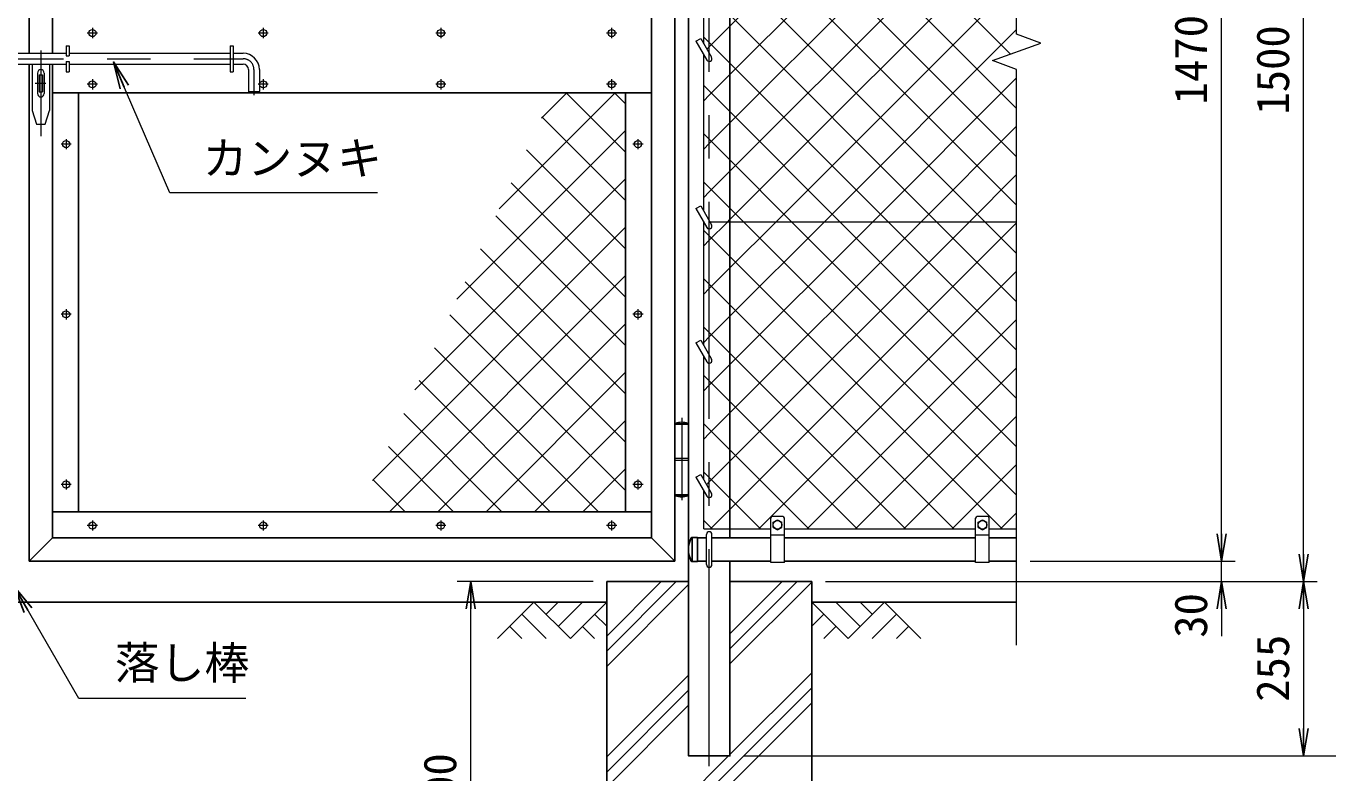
# Model space of a CAD drawing. Units: millimetres, scale not verified. Extents: x -4200 to 4200, y -2970 to 2970.
# Drawn here: x 1242 to 3148, y -818 to 274 of the extents above; entities that cross this region are included whole.
import ezdxf
from ezdxf.enums import TextEntityAlignment as Align

# ---------------------------------------------------------------- set-up
doc = ezdxf.new("R2010")
doc.units = ezdxf.units.MM
doc.header["$LTSCALE"] = 10
doc.linetypes.add('USER1', pattern=[50.8, 31.75, -6.35, 6.35, -6.35])
for name, color, linetype, lineweight in [('0-0_D-STR1', 1, 'Continuous', 25), ('0-1_D-DCR-HCH', 7, 'Continuous', 13), ('0-2_D-STR2', 7, 'Continuous', 13), ('0-3_D-STR3', 3, 'Continuous', 13), ('0-4_D-BMK', 2, 'USER1', 13), ('0-5_D-STR4', 7, 'Continuous', 25), ('0-6_D-BGD', 7, 'Continuous', 25), ('0-7_D-STR-TXT', 7, 'Continuous', 13), ('0-8_D-STR-DIM', 7, 'Continuous', 13)]:
    doc.layers.add(name, color=color, linetype=linetype, lineweight=lineweight)
doc.layers.add('0-9_0', color=7, linetype='Continuous')
doc.styles.add('ＭＳ ゴシック', font='')
doc.styles.get('ＭＳ ゴシック').set_extended_font_data('MS Gothic')

# ---------------------------------------------------------------- blocks, each defined once
blk = doc.blocks.new('_Open')
at = {"layer": '0-9_0'}
blk.add_line((-10, 1.667), (0, 0), dxfattribs=at)
blk.add_lwpolyline([(-10, -1.667), (0, 0), (-10, 0)], dxfattribs=at)

msp = doc.modelspace()

# ---------------------------------------------------------------- linework, layer by layer
at = {"layer": '0-0_D-STR1'}
for p, q in [((1247.06, 961.59), (1247.06, 234.59)), ((2192.06, -508.41), (2192.06, 961.59)), ((1281.06, 927.59), (1281.06, 234.59)), ((2158.06, -474.41), (2158.06, 927.59)), ((2272.56, -474.41), (2272.56, 927.59)), ((1247.06, 218.59), (1247.06, -508.41)), ((1281.06, 218.59), (1281.06, -474.41)), ((1281.06, 176.59), (2158.06, 176.59)), ((1319.06, 176.59), (1319.06, -436.41)), ((2120.06, -436.41), (2120.06, 176.59)), ((1281.06, -436.41), (2158.06, -436.41)), ((1281.06, -474.41), (1247.06, -508.41)), ((1281.06, -474.41), (2158.06, -474.41)), ((2158.06, -474.41), (2192.06, -508.41)), ((2216.98, -473.91), (2225.31, -473.91)), ((2217.31, -508.91), (2217.31, -473.91)), ((2225.31, -508.91), (2225.31, -473.91)), ((2238.31, -474.41), (2225.31, -474.41)), ((2332.31, -474.41), (2246.31, -474.41)), ((2632.31, -474.41), (2352.31, -474.41)), ((2692.31, -474.41), (2652.31, -474.41)), ((1247.06, -508.41), (2192.06, -508.41)), ((2216.98, -508.91), (2225.31, -508.91)), ((2238.31, -508.41), (2225.31, -508.41)), ((2332.31, -508.41), (2246.31, -508.41)), ((2632.31, -508.41), (2352.31, -508.41)), ((2692.31, -508.41), (2652.31, -508.41))]:
    msp.add_line(p, q, dxfattribs=at)
msp.add_lwpolyline([(2212.06, 977.59), (2212.06, -793.41), (2272.56, -793.41), (2272.56, -508.41)], dxfattribs=at)
for centre, radius, start, end in [((2247.54, -491.41), 35.72, 151.52136, 208.47864), ((2216.98, -474.91), 1, 90, 147.70173), ((2216.98, -507.91), 1, 212.29827, 270)]:
    msp.add_arc(centre, radius, start, end, dxfattribs=at)
at = {"layer": '0-1_D-DCR-HCH'}
for p, q in [((2092.31, -640.29), (2194.2, -538.41)), ((2092.31, -618.2), (2172.1, -538.41)), ((2092.31, -662.39), (2212.06, -542.64)), ((2272.56, -636.82), (2370.98, -538.41)), ((2272.56, -614.72), (2348.88, -538.41)), ((2272.56, -658.92), (2392.31, -539.17)), ((1985.89, -568.41), (1932.68, -621.62)), ((1985.89, -568.41), (2039.1, -621.62)), ((2003.62, -586.14), (2021.36, -568.41)), ((2021.36, -603.88), (2056.84, -568.41)), ((2039.1, -621.62), (2092.31, -568.41)), ((2445.52, -621.62), (2392.31, -568.41)), ((2463.26, -603.88), (2427.79, -568.41)), ((2498.74, -568.41), (2445.52, -621.62)), ((2481.09, -586.24), (2463.26, -568.41)), ((2498.74, -568.41), (2551.95, -621.62)), ((1968.15, -586.14), (2003.79, -621.62)), ((2074.57, -586.14), (2092.31, -603.8)), ((2410.05, -586.14), (2392.31, -603.8)), ((2516.47, -586.14), (2480.84, -621.62)), ((1950.41, -603.88), (1968.23, -621.62)), ((2056.84, -603.88), (2074.66, -621.62)), ((2427.79, -603.88), (2409.97, -621.62)), ((2534.21, -603.88), (2516.39, -621.62)), ((2092.31, -794.97), (2212.06, -675.22)), ((2272.56, -791.5), (2392.31, -671.75)), ((2092.31, -993.85), (2392.31, -693.85)), ((2092.31, -817.07), (2212.06, -697.32)), ((2092.31, -1015.94), (2392.31, -715.94)), ((2092.31, -839.17), (2212.06, -719.42)), ((2092.31, -971.75), (2270.66, -793.41))]:
    msp.add_line(p, q, dxfattribs=at)
at = {"layer": '0-2_D-STR2'}
for p, q in [((2272.56, 203.25), (2546.91, 477.59)), ((2272.56, 132.53), (2617.62, 477.59)), ((2272.56, 61.82), (2688.33, 477.59)), ((2692.31, 83.05), (2297.77, 477.59)), ((2692.31, 153.76), (2368.48, 477.59)), ((2646.35, -12.41), (2272.56, 361.38)), ((2339.75, -12.41), (2692.31, 340.15)), ((2575.63, -12.41), (2272.56, 290.67)), ((2410.46, -12.41), (2692.31, 269.44)), ((2242.31, 250.21), (2234.31, 258.21)), ((2272.56, 219.96), (2242.31, 250.21)), ((2504.92, -12.41), (2272.56, 219.96)), ((2242.31, 173), (2272.56, 203.25)), ((2481.17, -12.41), (2692.31, 198.73)), ((1934.95, 7.06), (2104.49, 176.59)), ((1996.74, 139.55), (2033.78, 176.59)), ((2120.06, 89.61), (2033.08, 176.59)), ((2120.06, 160.32), (2103.79, 176.59)), ((2242.31, 179.5), (2234.31, 187.5)), ((2234.31, 165), (2242.31, 173)), ((2272.56, 149.25), (2242.31, 179.5)), ((2120.06, 18.9), (1997.59, 141.38)), ((2434.21, -12.41), (2272.56, 149.25)), ((1873.17, -125.43), (2120.06, 121.46)), ((2242.31, 108.79), (2234.31, 116.79)), ((2242.31, 102.28), (2272.56, 132.53)), ((2551.88, -12.41), (2692.31, 128.02)), ((2234.31, 94.28), (2242.31, 102.28)), ((2272.56, 78.54), (2242.31, 108.79)), ((2120.06, -51.81), (1975.1, 93.15)), ((2363.5, -12.41), (2272.56, 78.54)), ((2242.31, 31.57), (2272.56, 61.82)), ((1811.39, -257.93), (2120.06, 50.75)), ((2120.06, -122.52), (1952.61, 44.93)), ((2242.31, 38.07), (2234.31, 46.07)), ((2234.31, 23.57), (2242.31, 31.57)), ((2272.56, 7.82), (2242.31, 38.07)), ((2292.79, -12.41), (2272.56, 7.82)), ((2120.06, -193.23), (1930.13, -3.29)), ((2272.56, -79.6), (2339.75, -12.41)), ((2272.56, -150.31), (2410.46, -12.41)), ((2272.56, -221.02), (2481.17, -12.41)), ((2272.56, -291.73), (2551.88, -12.41)), ((2692.31, -411.93), (2292.79, -12.41)), ((2692.31, -341.21), (2363.5, -12.41)), ((2692.31, -270.5), (2434.21, -12.41)), ((2692.31, -199.79), (2504.92, -12.41)), ((2692.31, -129.08), (2575.63, -12.41)), ((2692.31, -58.37), (2646.35, -12.41)), ((1749.61, -390.42), (2120.06, -19.97)), ((2120.06, -263.94), (1907.64, -51.52)), ((1774.33, -436.41), (2120.06, -90.68)), ((2242.31, -109.85), (2272.56, -79.6)), ((2315.02, -461.41), (2692.31, -84.11)), ((2120.06, -334.65), (1885.15, -99.74)), ((2242.31, -103.35), (2234.31, -95.35)), ((2234.31, -117.85), (2242.31, -109.85)), ((2272.56, -133.6), (2242.31, -103.35)), ((2120.06, -405.36), (1862.67, -147.96)), ((2242.31, -180.56), (2272.56, -150.31)), ((2600.37, -461.41), (2272.56, -133.6)), ((1845.04, -436.41), (2120.06, -161.39)), ((2242.31, -174.06), (2234.31, -166.06)), ((2385.73, -461.41), (2692.31, -154.82)), ((2234.31, -188.56), (2242.31, -180.56)), ((2272.56, -204.31), (2242.31, -174.06)), ((2080.4, -436.41), (1840.18, -196.19)), ((2529.66, -461.41), (2272.56, -204.31)), ((2242.31, -251.27), (2272.56, -221.02)), ((2456.44, -461.41), (2692.31, -225.53)), ((2009.69, -436.41), (1817.69, -244.41)), ((1915.75, -436.41), (2120.06, -232.1)), ((2242.31, -244.77), (2234.31, -236.77)), ((2272.56, -275.02), (2242.31, -244.77)), ((2234.31, -259.27), (2242.31, -251.27)), ((2458.95, -461.41), (2272.56, -275.02)), ((1938.97, -436.41), (1795.2, -292.64)), ((1986.46, -436.41), (2120.06, -302.81)), ((2242.31, -321.98), (2272.56, -291.73)), ((2527.15, -461.41), (2692.31, -296.24)), ((2242.31, -315.48), (2234.31, -307.48)), ((2234.31, -329.98), (2242.31, -321.98)), ((2272.56, -345.73), (2242.31, -315.48)), ((1868.26, -436.41), (1772.72, -340.86)), ((2388.24, -461.41), (2272.56, -345.73)), ((2057.17, -436.41), (2120.06, -373.52)), ((2597.86, -461.41), (2692.31, -366.95)), ((1797.55, -436.41), (1750.23, -389.08)), ((2668.57, -461.41), (2692.31, -437.66))]:
    msp.add_line(p, q, dxfattribs=at)
for points in [[(2238.98, 240.37), (2242.31, 243.71), (2272.56, 273.96), (2476.2, 477.59), (2692.31, 693.71)], [(2683.42, 233.36), (2439.19, 477.59), (2272.56, 644.22), (2244.53, 672.25)], [(2692.31, 12.34), (2272.56, 432.09), (2242.31, 462.34), (2234.31, 470.34)], [(2234.31, -47.14), (2242.31, -39.14), (2269.04, -12.41), (2272.56, -8.89), (2692.31, 410.86)], [(2238.39, -396.61), (2242.31, -392.69), (2272.56, -362.44), (2622.6, -12.41), (2692.31, 57.31)], [(2244.31, -461.41), (2272.56, -433.15), (2692.31, -13.4)], [(2671.08, -461.41), (2272.56, -62.89), (2242.31, -32.64), (2234.31, -24.64)], [(2317.53, -461.41), (2272.56, -416.44), (2242.31, -386.19), (2234.31, -378.19)], [(2246.82, -461.41), (2242.31, -456.9), (2234.31, -448.9)]]:
    msp.add_lwpolyline(points, dxfattribs=at)
at = {"layer": '0-3_D-STR3'}
for p, q in [((2234.31, 248.45), (2234.31, 477.45)), ((2222.92, 252.18), (2229.85, 256.18)), ((2222.92, 252.18), (2238.85, 224.59)), ((2229.85, 256.18), (2245.78, 228.59)), ((1183.06, 234.59), (1301.06, 234.59)), ((1301.06, 245.59), (1301.06, 230.59)), ((1301.06, 245.59), (1305.56, 245.59)), ((1301.06, 230.59), (1305.56, 230.59)), ((1305.56, 245.59), (1305.56, 230.59)), ((1305.56, 234.59), (1541.06, 234.59)), ((1541.06, 245.59), (1541.06, 207.59)), ((1541.06, 245.59), (1545.56, 245.59)), ((1545.56, 245.59), (1545.56, 207.59)), ((1545.56, 234.59), (1560.06, 234.59)), ((2234.31, 3.45), (2234.31, 232.45)), ((1183.06, 218.59), (1301.06, 218.59)), ((1251.56, 218.59), (1251.56, 150.59)), ((1276.56, 218.59), (1276.56, 150.59)), ((1301.06, 222.59), (1301.06, 207.59)), ((1305.56, 218.59), (1541.06, 218.59)), ((1545.56, 218.59), (1560.06, 218.59)), ((1584.06, 210.59), (1584.06, 178.59)), ((1259.06, 205.59), (1259.06, 175.59)), ((1261.81, 203.09), (1266.31, 203.09)), ((1261.81, 203.09), (1261.81, 178.09)), ((1266.31, 203.09), (1266.31, 178.09)), ((1269.06, 205.59), (1269.06, 175.59)), ((1301.06, 207.59), (1305.56, 207.59)), ((1541.06, 207.59), (1545.56, 207.59)), ((1261.81, 178.09), (1266.31, 178.09)), ((1568.06, 178.59), (1584.06, 178.59)), ((1570.06, 176.59), (1582.06, 176.59)), ((1582.06, 176.59), (1584.06, 178.59)), ((1251.56, 150.59), (1257.56, 130.59)), ((1270.56, 130.59), (1276.56, 150.59)), ((1257.56, 130.59), (1270.56, 130.59)), ((2222.92, 7.18), (2229.85, 11.18)), ((2222.92, 7.18), (2238.85, -20.41)), ((2229.85, 11.18), (2245.78, -16.41)), ((2234.31, -193.05), (2234.31, -12.55)), ((2692.31, -12.41), (2243.47, -12.41)), ((2222.92, -189.32), (2229.85, -185.32)), ((2222.92, -189.32), (2238.85, -216.91)), ((2229.85, -185.32), (2245.78, -212.91)), ((2234.31, -389.55), (2234.31, -209.05)), ((2212.06, -308.41), (2192.06, -308.41)), ((2192.06, -308.41), (2192.06, -411.41)), ((2192.56, -306.91), (2192.56, -308.41)), ((2192.56, -306.91), (2211.56, -306.91)), ((2211.56, -306.91), (2211.56, -308.41)), ((2212.06, -308.41), (2212.06, -411.41)), ((2212.06, -358.41), (2192.06, -358.41)), ((2212.06, -361.41), (2192.06, -361.41)), ((2222.92, -385.82), (2229.85, -381.82)), ((2222.92, -385.82), (2238.85, -413.41)), ((2229.85, -381.82), (2245.78, -409.41)), ((2212.06, -411.41), (2192.06, -411.41)), ((2192.56, -411.41), (2192.56, -412.91)), ((2211.56, -412.91), (2192.56, -412.91)), ((2211.56, -411.41), (2211.56, -412.91)), ((2234.31, -461.41), (2234.31, -405.55)), ((2332.31, -510.41), (2332.31, -445.41)), ((2350.31, -443.41), (2334.31, -443.41)), ((2335.81, -459.15), (2335.81, -451.66)), ((2348.81, -459.15), (2348.81, -451.66)), ((2352.31, -510.41), (2352.31, -445.41)), ((2632.31, -510.41), (2632.31, -445.41)), ((2650.31, -443.41), (2634.31, -443.41)), ((2635.81, -459.15), (2635.81, -451.66)), ((2648.81, -459.15), (2648.81, -451.66)), ((2652.31, -510.41), (2652.31, -445.41)), ((2234.31, -461.41), (2332.31, -461.41)), ((2238.31, -513.41), (2238.31, -469.41)), ((2246.31, -513.41), (2246.31, -469.41)), ((2352.31, -470.41), (2332.31, -470.41)), ((2335.81, -459.15), (2342.31, -462.91)), ((2342.31, -462.91), (2348.81, -459.15)), ((2352.31, -461.41), (2632.31, -461.41)), ((2652.31, -470.41), (2632.31, -470.41)), ((2635.81, -459.15), (2642.31, -462.91)), ((2642.31, -462.91), (2648.81, -459.15)), ((2652.31, -461.41), (2692.31, -461.41)), ((2352.31, -510.41), (2332.31, -510.41)), ((2652.31, -510.41), (2632.31, -510.41))]:
    msp.add_line(p, q, dxfattribs=at)
for points in [[(1301.06, 222.59), (1305.56, 222.59), (1305.56, 207.59)], [(1568.06, 210.59), (1568.06, 178.59), (1570.06, 176.59)], [(2335.81, -451.66), (2342.31, -447.91), (2348.81, -451.66)], [(2635.81, -451.66), (2642.31, -447.91), (2648.81, -451.66)]]:
    msp.add_lwpolyline(points, dxfattribs=at)
for centre, radius in [((1339.56, 264.09), 5.25), ((1589.56, 264.09), 5.25), ((1849.56, 264.09), 5.25), ((2099.56, 264.09), 5.25), ((1339.56, 189.09), 5.25), ((1589.56, 189.09), 5.25), ((1849.56, 189.09), 5.25), ((2099.56, 189.09), 5.25), ((1301.06, 101.59), 5.25), ((2138.06, 101.59), 5.25), ((1301.06, -147.41), 5.25), ((2138.06, -147.41), 5.25), ((1301.06, -396.41), 5.25), ((2138.06, -396.41), 5.25), ((1339.56, -456.41), 5.25), ((1589.56, -456.41), 5.25), ((1849.56, -456.41), 5.25), ((2099.56, -456.41), 5.25), ((2342.31, -455.41), 6.49), ((2642.31, -455.41), 6.49)]:
    msp.add_circle(centre, radius, dxfattribs=at)
for centre, radius, start, end in [((1560.06, 210.59), 24, 0, 90), ((1264.06, 205.59), 5, 0, 180), ((1560.06, 210.59), 8, 0, 90), ((2242.31, 226.59), 4, 210, 30), ((1264.06, 175.59), 5, 180, 0), ((2242.31, -18.41), 4, 210, 30), ((2242.31, -214.91), 4, 210, 30), ((2202.06, -336.24), 30.83, 72.05475, 107.94525), ((2202.06, -383.57), 30.83, 252.05475, 287.94525), ((2242.31, -411.41), 4, 210, 30), ((2334.31, -445.41), 2, 90, 180), ((2350.31, -445.41), 2, 0, 90), ((2634.31, -445.41), 2, 90, 180), ((2650.31, -445.41), 2, 0, 90), ((2242.31, -469.41), 4, 0, 180), ((2242.31, -513.41), 4, 180, 0)]:
    msp.add_arc(centre, radius, start, end, dxfattribs=at)
at = {"layer": '0-4_D-BMK'}
for p, q in [((2242.31, -808.41), (2242.31, 1001.59)), ((1339.56, 271.53), (1339.56, 256.65)), ((1589.56, 271.53), (1589.56, 256.65)), ((1849.56, 271.53), (1849.56, 256.65)), ((2099.56, 271.53), (2099.56, 256.65)), ((1347, 264.09), (1332.12, 264.09)), ((1597, 264.09), (1582.12, 264.09)), ((1857, 264.09), (1842.12, 264.09)), ((2107, 264.09), (2092.12, 264.09)), ((1264.06, 238.62), (1264.06, 113.08)), ((979.96, 226.59), (1560.06, 226.59)), ((1576.06, 210.59), (1576.06, 173.33)), ((1255.97, 190.59), (1271.51, 190.59)), ((1339.56, 196.53), (1339.56, 181.65)), ((1589.56, 196.53), (1589.56, 181.65)), ((1849.56, 196.53), (1849.56, 181.65)), ((2099.56, 196.53), (2099.56, 181.65)), ((1347, 189.09), (1332.12, 189.09)), ((1597, 189.09), (1582.12, 189.09)), ((1857, 189.09), (1842.12, 189.09)), ((2107, 189.09), (2092.12, 189.09)), ((1308.5, 101.59), (1293.62, 101.59)), ((1301.06, 109.03), (1301.06, 94.15)), ((2145.5, 101.59), (2130.62, 101.59)), ((2138.06, 109.03), (2138.06, 94.15)), ((1308.5, -147.41), (1293.62, -147.41)), ((1301.06, -139.97), (1301.06, -154.85)), ((2145.5, -147.41), (2130.62, -147.41)), ((2138.06, -139.97), (2138.06, -154.85)), ((2202.06, -298.7), (2202.06, -419.13)), ((1308.5, -396.41), (1293.62, -396.41)), ((1301.06, -388.97), (1301.06, -403.85)), ((2145.5, -396.41), (2130.62, -396.41)), ((2138.06, -388.97), (2138.06, -403.85)), ((1347, -456.41), (1332.12, -456.41)), ((1339.56, -448.97), (1339.56, -463.85)), ((1597, -456.41), (1582.12, -456.41)), ((1589.56, -448.97), (1589.56, -463.85)), ((1857, -456.41), (1842.12, -456.41)), ((1849.56, -448.97), (1849.56, -463.85)), ((2107, -456.41), (2092.12, -456.41)), ((2099.56, -448.97), (2099.56, -463.85))]:
    msp.add_line(p, q, dxfattribs=at)
msp.add_arc((1560.06, 210.59), 16, 0, 90, dxfattribs=at)
at = {"layer": '0-5_D-STR4'}
for p, q in [((2212.06, -538.41), (2092.31, -538.41)), ((2392.31, -538.41), (2272.56, -538.41))]:
    msp.add_line(p, q, dxfattribs=at)
msp.add_lwpolyline([(2092.31, -538.41), (2092.31, -1138.41), (2392.31, -1138.41), (2392.31, -538.41)], dxfattribs=at)
at = {"layer": '0-6_D-BGD'}
for p, q in [((2092.31, -568.41), (392.31, -568.41)), ((2692.31, -568.41), (2392.31, -568.41))]:
    msp.add_line(p, q, dxfattribs=at)
at = {"layer": '0-7_D-STR-TXT'}
for points in [[(1757.02, 30.48), (1453.05, 30.48), (1371.03, 219.99)], [(1564.24, -709.39), (1319.92, -709.39), (1226.25, -547.15)]]:
    msp.add_lwpolyline(points, dxfattribs=at)
at = {"layer": '0-8_D-STR-DIM'}
for p, q in [((2692.31, 262.25), (2692.31, 1024.59)), ((2992.31, -468.41), (2992.31, 921.59)), ((3112.31, -498.41), (3112.31, 921.59)), ((2657.07, 223.77), (2727.55, 249.42)), ((2727.55, 249.42), (2692.31, 262.25)), ((2692.31, 210.94), (2657.07, 223.77)), ((2692.31, -631.41), (2692.31, 210.94)), ((2992.31, -468.41), (2992.31, -428.41)), ((2712.31, -508.41), (3012.31, -508.41)), ((2712.31, -508.41), (3012.31, -508.41)), ((2992.31, -538.41), (2992.31, -508.41)), ((2072.31, -538.41), (1873.3, -538.41)), ((2412.31, -538.41), (3012.31, -538.41)), ((2412.31, -538.41), (3132.31, -538.41)), ((2412.31, -538.41), (3132.31, -538.41)), ((1893.3, -1098.41), (1893.3, -578.41)), ((2992.31, -578.41), (2992.31, -618.41)), ((3112.31, -578.41), (3112.31, -753.41)), ((2292.56, -793.41), (3252.31, -793.41)), ((2292.56, -793.41), (3132.31, -793.41))]:
    msp.add_line(p, q, dxfattribs=at)

# ---------------------------------------------------------------- block references
at = {"layer": '0-7_D-STR-TXT', "xscale": 4, "yscale": 4}
for p, rotation in [((1370.24, 221.83), 113.40164), ((1225.25, -545.42), 120)]:
    msp.add_blockref('_Open', p, dxfattribs=dict(at, rotation=rotation))
at = {"layer": '0-8_D-STR-DIM', "xscale": 4, "yscale": 4}
for p, rotation in [((2992.31, -508.41), 270), ((2992.31, -508.41), 270), ((3112.31, -538.41), 270), ((1893.3, -538.41), 90), ((2992.31, -538.41), 90), ((3112.31, -538.41), 90), ((3112.31, -793.41), 270)]:
    msp.add_blockref('_Open', p, dxfattribs=dict(at, rotation=rotation))

# ---------------------------------------------------------------- texts
at = {"layer": '0-7_D-STR-TXT', "style": 'ＭＳ ゴシック'}
for s, p in [('カンヌキ', (1500.93, 42.56)), ('落し棒', (1372.36, -695.67))]:
    msp.add_text(s, height=48.09, dxfattribs=at).set_placement(p, align=Align.BOTTOM_LEFT)
at = {"layer": '0-8_D-STR-DIM', "style": 'ＭＳ ゴシック'}
for s, p in [('1470', (2985.56, 159.69)), ('1500', (3105.56, 144.69)), ('30', (2985.57, -620.6)), ('255', (3105.56, -714.26)), ('600', (1886.55, -887.66))]:
    msp.add_text(s, height=48.09, rotation=90, dxfattribs=at).set_placement(p, align=Align.BOTTOM_LEFT)

doc.saveas('drawing.dxf')
